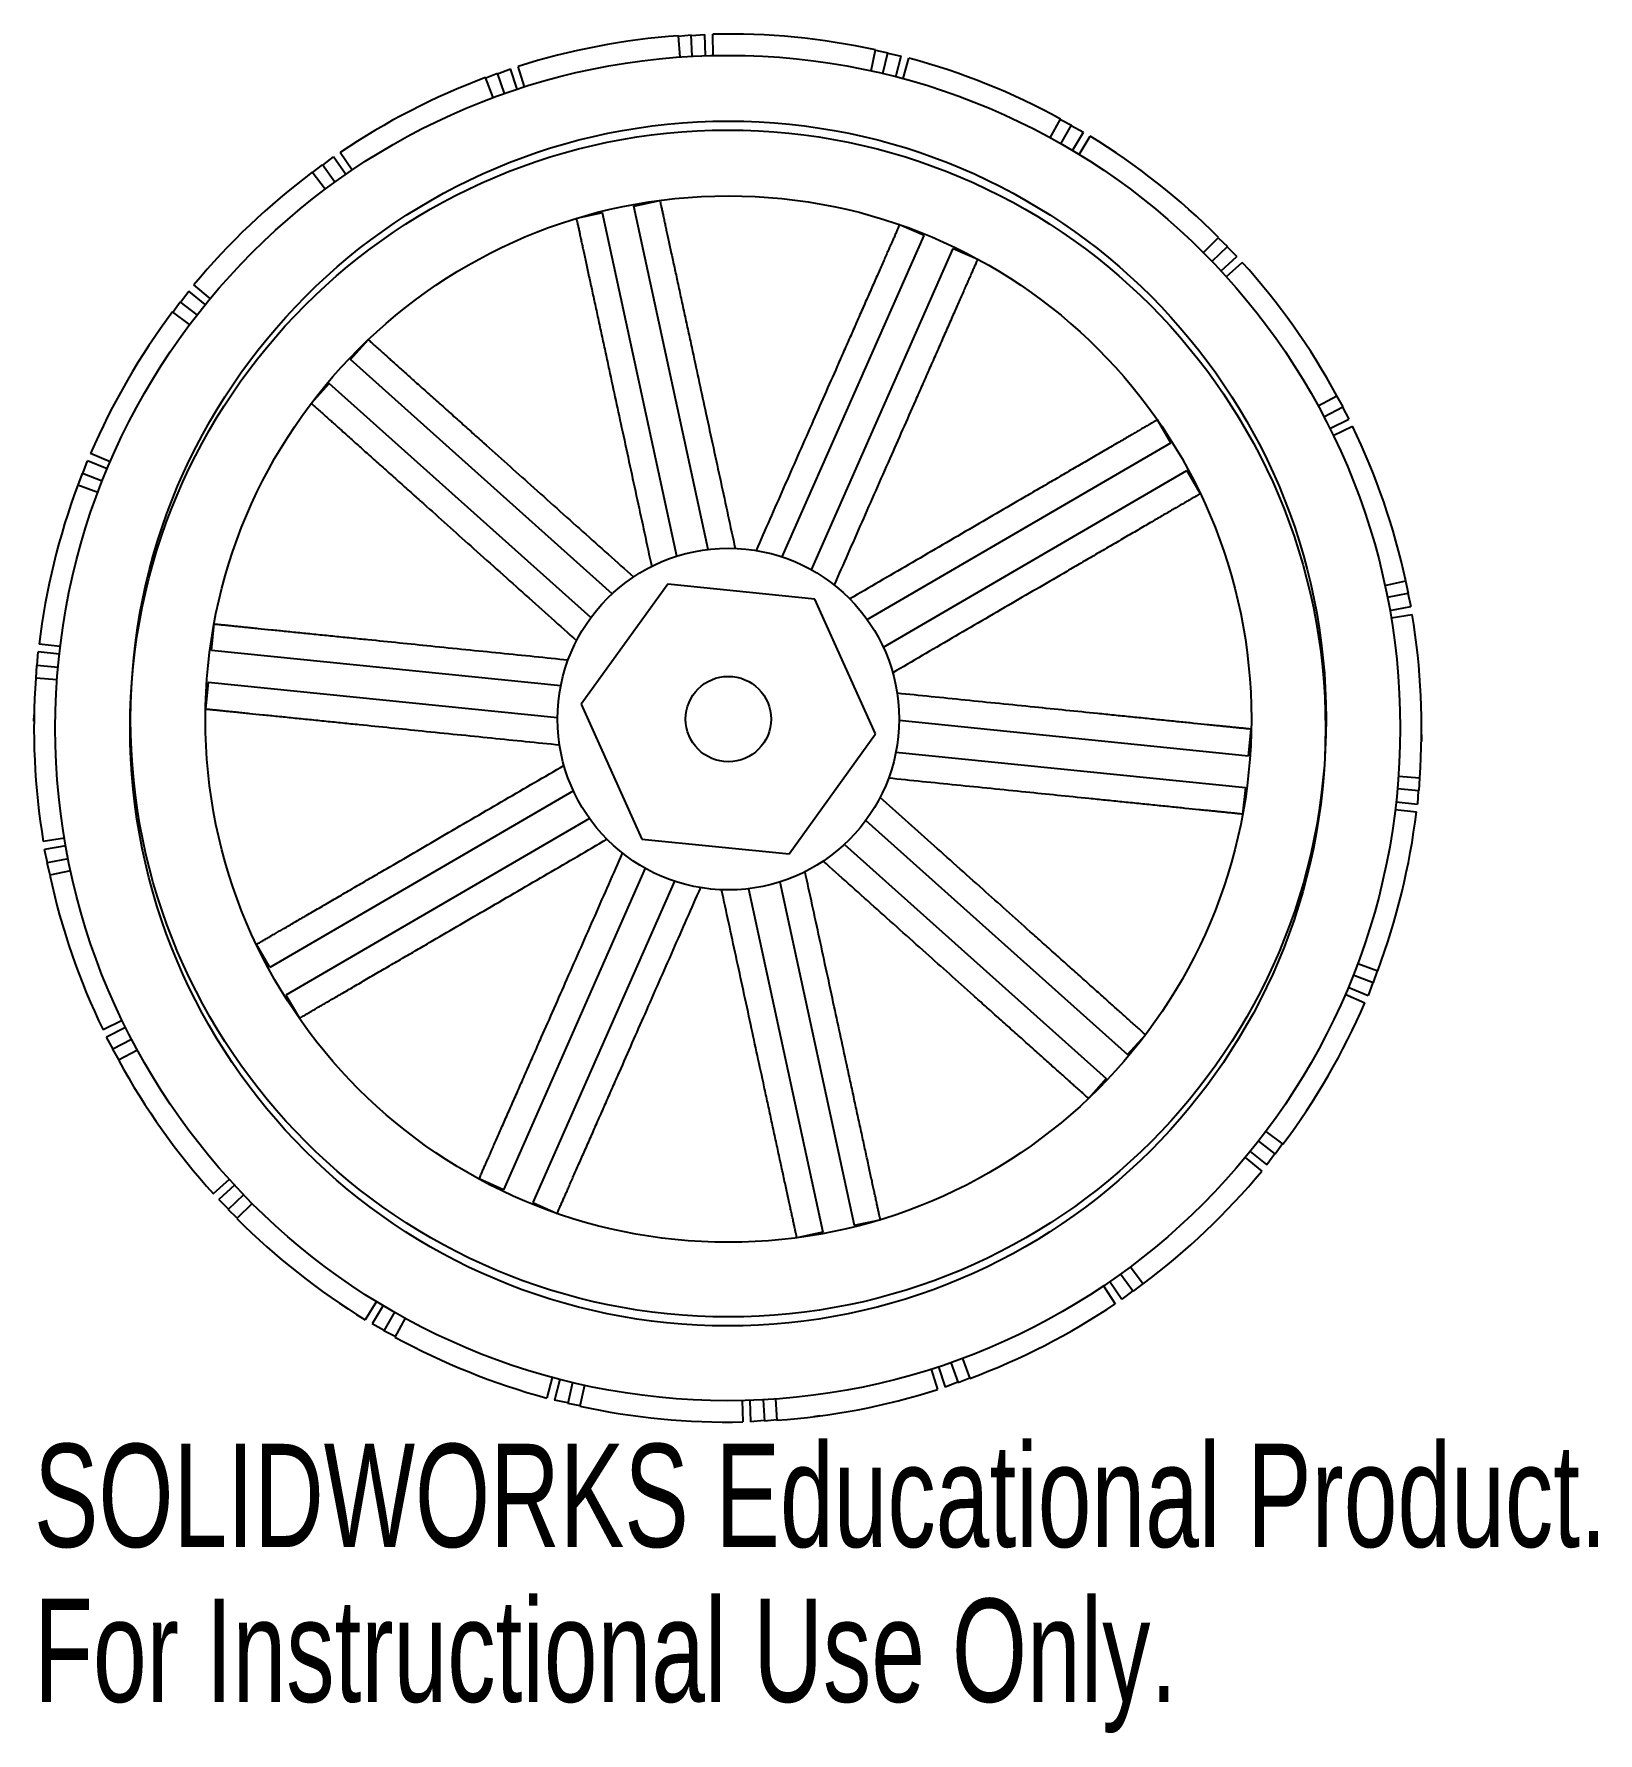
# Model space of a CAD drawing. Header units: millimetres. Extents: x -50.6 to 22.7, y 5.2 to 84.8.
import ezdxf

# ---------------------------------------------------------------- set-up
doc = ezdxf.new("R2010")
doc.units = ezdxf.units.MM
doc.styles.add('SLDTEXTSTYLE0', font='TXT', dxfattribs={"width": 0.7})

msp = doc.modelspace()

# ---------------------------------------------------------------- linework, layer by layer
at = {"color": 7, "linetype": 'Continuous', "lineweight": 25}
for p, q in [((-20.336, 83.699), (-20.407, 84.697)), ((-20.406, 84.678), (-19.818, 84.733)), ((-19.766, 83.734), (-19.818, 84.733)), ((-19.817, 84.711), (-19.177, 84.761)), ((-19.144, 83.761), (-19.177, 84.761)), ((-18.782, 83.771), (-18.804, 84.771)), ((-11.393, 83.055), (-11.18, 84.032)), ((-11.184, 84.014), (-10.605, 83.901)), ((-10.836, 82.928), (-10.605, 83.901)), ((-10.611, 83.879), (-9.982, 83.747)), ((-10.232, 82.779), (-9.982, 83.747)), ((-9.882, 82.686), (-9.621, 83.652)), ((-29.44, 82.717), (-28.893, 82.936)), ((-28.561, 81.992), (-28.893, 82.936)), ((-28.885, 82.914), (-28.284, 83.143)), ((-27.971, 82.193), (-28.284, 83.143)), ((-27.627, 82.304), (-27.93, 83.258)), ((-29.098, 81.798), (-29.447, 82.735)), ((-2.994, 79.918), (-2.515, 80.795)), ((-2.524, 80.779), (-2, 80.508)), ((-2.495, 79.639), (-2, 80.508)), ((-2.011, 80.488), (-1.445, 80.184)), ((-1.958, 79.325), (-1.445, 80.184)), ((-1.648, 79.138), (-1.126, 79.991)), ((-37.08, 78.636), (-36.568, 79.025)), ((-36, 78.202), (-36.568, 79.025)), ((-35.701, 78.405), (-36.26, 79.235)), ((-36.969, 77.505), (-37.568, 78.305)), ((-37.557, 78.29), (-37.093, 78.654)), ((-36.508, 77.843), (-37.093, 78.654)), ((-23.972, 76.406), (-25.194, 76.142)), ((-20.493, 60.325), (-23.972, 76.406)), ((-22.506, 76.723), (-21.284, 76.987)), ((-19.027, 60.642), (-22.506, 76.723)), ((-8.911, 75.344), (-10.055, 75.848)), ((-15.549, 60.289), (-8.911, 75.344)), ((4.18, 74.541), (4.888, 75.248)), ((4.581, 74.133), (5.301, 74.827)), ((4.874, 75.235), (5.301, 74.827)), ((5.285, 74.811), (5.742, 74.36)), ((-14.176, 59.684), (-7.538, 74.739)), ((-7.538, 74.739), (-6.395, 74.235)), ((5.008, 73.681), (5.742, 74.36)), ((5.252, 73.414), (5.994, 74.085)), ((-43.737, 72.223), (-43.355, 72.739)), ((-42.578, 72.11), (-43.355, 72.739)), ((-42.349, 72.389), (-43.119, 73.028)), ((-43.312, 71.168), (-44.112, 71.768)), ((-44.097, 71.756), (-43.755, 72.236)), ((-42.965, 71.622), (-43.755, 72.236)), ((-35.781, 69.531), (-34.948, 70.463)), ((-23.514, 58.566), (-35.781, 69.531)), ((-36.781, 68.413), (-37.614, 67.481)), ((-24.514, 57.447), (-36.781, 68.413)), ((9.55, 67.361), (10.428, 67.84)), ((10.411, 67.831), (10.705, 67.32)), ((9.819, 66.857), (10.705, 67.32)), ((10.686, 67.309), (10.997, 66.747)), ((2.65, 65.632), (2.021, 66.712)), ((10.102, 66.302), (10.997, 66.747)), ((10.261, 65.977), (11.161, 66.412)), ((-11.57, 57.354), (2.65, 65.632)), ((-48.317, 64.193), (-48.097, 64.797)), ((-47.174, 64.411), (-48.097, 64.797)), ((-47.033, 64.744), (-47.951, 65.14)), ((-47.613, 63.301), (-48.55, 63.651)), ((-48.532, 63.644), (-48.338, 64.201)), ((-47.408, 63.835), (-48.338, 64.201)), ((-10.815, 56.058), (3.404, 64.336)), ((3.404, 64.336), (4.033, 63.256)), ((-20.916, 59.017), (-24.968, 53.398)), ((-14.024, 58.318), (-20.916, 59.017)), ((12.679, 58.959), (13.656, 59.171)), ((13.638, 59.167), (13.776, 58.594)), ((-11.183, 51.999), (-14.024, 58.318)), ((12.795, 58.399), (13.776, 58.594)), ((13.754, 58.589), (13.895, 57.962)), ((12.91, 57.787), (13.895, 57.962)), ((12.971, 57.431), (13.958, 57.595)), ((-42.293, 55.909), (-42.167, 57.153)), ((-50.45, 55.199), (-50.409, 55.84)), ((-49.415, 55.73), (-50.409, 55.84)), ((-49.373, 56.089), (-50.366, 56.21)), ((-25.924, 54.249), (-42.293, 55.909)), ((-50.502, 54.611), (-50.473, 55.201)), ((-49.477, 55.111), (-50.473, 55.201)), ((-49.523, 54.541), (-50.52, 54.613)), ((-42.445, 54.417), (-42.571, 53.173)), ((-26.075, 52.756), (-42.445, 54.417)), ((-24.968, 53.398), (-22.128, 47.079)), ((-50.603, 52.6), (-50.599, 52.892)), ((-10.076, 52.641), (6.294, 50.98)), ((-15.235, 46.379), (-11.183, 51.999)), ((6.294, 50.98), (6.42, 52.224)), ((14.394, 51.957), (14.39, 51.665)), ((-10.227, 51.148), (6.142, 49.488)), ((-25.336, 49.339), (-39.555, 41.061)), ((6.142, 49.488), (6.016, 48.244)), ((13.268, 49.446), (14.264, 49.356)), ((13.314, 50.016), (14.312, 49.944)), ((14.242, 49.358), (14.2, 48.717)), ((14.293, 49.945), (14.264, 49.356)), ((13.206, 48.826), (14.2, 48.717)), ((-24.582, 48.043), (-38.801, 39.765)), ((-11.638, 47.95), (0.629, 36.984)), ((13.164, 48.467), (14.157, 48.346)), ((-49.18, 47.125), (-50.167, 46.962)), ((-22.128, 47.079), (-15.235, 46.379)), ((-49.119, 46.769), (-50.104, 46.594)), ((-49.963, 45.967), (-50.104, 46.594)), ((-49.004, 46.157), (-49.985, 45.963)), ((-12.637, 46.831), (-0.37, 35.866)), ((-49.847, 45.39), (-49.985, 45.963)), ((-48.888, 45.598), (-49.865, 45.386)), ((-21.975, 45.713), (-28.613, 30.658)), ((-20.603, 45.108), (-27.24, 30.053)), ((-17.125, 44.755), (-13.645, 28.674)), ((-15.658, 45.072), (-12.179, 28.991)), ((-39.555, 41.061), (-40.184, 42.141)), ((11.199, 40.722), (12.129, 40.355)), ((11.404, 41.256), (12.341, 40.906)), ((12.323, 40.912), (12.129, 40.355)), ((10.824, 39.812), (11.742, 39.417)), ((10.965, 40.145), (11.888, 39.76)), ((12.109, 40.363), (11.888, 39.76)), ((-38.801, 39.765), (-38.172, 38.685)), ((-46.47, 38.579), (-47.37, 38.144)), ((-46.311, 38.255), (-47.206, 37.809)), ((-46.894, 37.247), (-47.206, 37.809)), ((-46.028, 37.7), (-46.914, 37.237)), ((0.629, 36.984), (1.463, 37.916)), ((-46.62, 36.726), (-46.914, 37.237)), ((-45.759, 37.196), (-46.637, 36.717)), ((-0.37, 35.866), (-1.203, 34.934)), ((6.756, 32.934), (7.546, 32.32)), ((7.103, 33.389), (7.904, 32.789)), ((7.888, 32.8), (7.546, 32.32)), ((6.14, 32.167), (6.91, 31.529)), ((6.369, 32.447), (7.146, 31.817)), ((7.528, 32.334), (7.146, 31.817)), ((-41.461, 31.143), (-42.203, 30.472)), ((-28.613, 30.658), (-29.757, 31.162)), ((-41.217, 30.876), (-41.951, 30.197)), ((-40.79, 30.423), (-41.51, 29.73)), ((-41.494, 29.745), (-41.951, 30.197)), ((-41.083, 29.322), (-41.51, 29.73)), ((-40.389, 30.015), (-41.097, 29.309)), ((-27.24, 30.053), (-26.097, 29.549)), ((-13.645, 28.674), (-14.867, 28.409)), ((-12.179, 28.991), (-10.958, 29.255)), ((0.76, 27.052), (1.359, 26.251)), ((-0.209, 26.355), (0.359, 25.532)), ((0.3, 26.714), (0.884, 25.902)), ((1.348, 26.266), (0.884, 25.902)), ((-0.508, 26.151), (0.051, 25.322)), ((0.871, 25.92), (0.359, 25.532)), ((-34.56, 25.418), (-35.083, 24.566)), ((-34.251, 25.231), (-34.764, 24.373)), ((-33.713, 24.918), (-34.209, 24.049)), ((-34.198, 24.069), (-34.764, 24.373)), ((-33.685, 23.778), (-34.209, 24.049)), ((-33.214, 24.639), (-33.694, 23.761)), ((-8.238, 22.363), (-7.924, 21.414)), ((-7.648, 22.564), (-7.316, 21.621)), ((-7.111, 22.759), (-6.762, 21.822)), ((-26.326, 21.87), (-26.587, 20.905)), ((-25.977, 21.778), (-26.227, 20.81)), ((-25.373, 21.628), (-25.603, 20.655)), ((-24.815, 21.501), (-25.028, 20.524)), ((-8.581, 22.252), (-8.279, 21.299)), ((-7.324, 21.642), (-7.924, 21.414)), ((-6.768, 21.84), (-7.316, 21.621)), ((-25.598, 20.677), (-26.227, 20.81)), ((-17.426, 20.786), (-17.405, 19.786)), ((-17.065, 20.795), (-17.032, 19.796)), ((-16.443, 20.822), (-16.39, 19.824)), ((-15.873, 20.857), (-15.802, 19.86)), ((-25.024, 20.543), (-25.603, 20.655)), ((-13.797, 20.065), (-14.087, 20.027)), ((-16.392, 19.846), (-17.032, 19.796)), ((-15.803, 19.879), (-16.39, 19.824))]:
    msp.add_line(p, q, dxfattribs=at)
for centre, radius in [((-18.104, 52.278), 31.5), ((-18.076, 52.698), 28), ((-18.104, 52.278), 28), ((-18.076, 52.698), 24.5), ((-18.076, 52.698), 8), ((-18.076, 52.698), 2)]:
    msp.add_circle(centre, radius, dxfattribs=at)
for start, end in [(94.06266, 107.59682), (77.69902, 91.23319), (61.33539, 74.86955), (110.4263, 123.96046), (44.97175, 58.50591), (126.78993, 140.3241), (28.60812, 42.14228), (143.15357, 156.68773), (12.24448, 25.77864), (159.51721, 173.05137), (355.88084, 9.415), (175.88084, 189.415), (339.51721, 353.05137), (192.24448, 205.77864), (323.15357, 336.68773), (208.60812, 222.14228), (306.78993, 320.3241), (224.97175, 238.50591), (290.4263, 303.96046), (241.33539, 254.86955), (274.06266, 287.59682), (257.69902, 271.23319)]:
    msp.add_arc((-18.104, 52.278), 32.5, start, end, dxfattribs=at)
for points, knots in [([(-21.284, 76.987), (-21.276, 76.952), (-21.263, 76.89), (-21.24, 76.785), (-21.219, 76.688), (-21.2, 76.599), (-21.179, 76.501), (-21.157, 76.399), (-21.136, 76.302), (-21.103, 76.15), (-21.063, 75.967), (-21.018, 75.757), (-20.969, 75.53), (-20.913, 75.271), (-20.83, 74.888), (-20.712, 74.342), (-20.567, 73.673), (-20.416, 72.975), (-20.246, 72.189), (-20.083, 71.435), (-19.918, 70.672), (-19.597, 69.192), (-19.215, 67.425), (-18.777, 65.398), (-18.432, 63.805), (-18.09, 62.223), (-17.87, 61.208), (-17.759, 60.692)], [0, 0, 0, 0, 0.015752, 0.027883, 0.035274, 0.041188, 0.046741, 0.051892, 0.057384, 0.063605, 0.082592, 0.104636, 0.12642, 0.149682, 0.171751, 0.212215, 0.254257, 0.296323, 0.337085, 0.379352, 0.421536, 0.463364, 0.625312, 0.716775, 0.808958, 0.90295, 1, 1, 1, 1]), ([(-25.194, 76.142), (-25.186, 76.107), (-25.172, 76.044), (-25.15, 75.939), (-25.129, 75.842), (-25.109, 75.753), (-25.088, 75.655), (-25.066, 75.553), (-25.045, 75.456), (-25.012, 75.304), (-24.973, 75.122), (-24.927, 74.911), (-24.878, 74.685), (-24.822, 74.425), (-24.739, 74.042), (-24.621, 73.496), (-24.477, 72.827), (-24.325, 72.129), (-24.155, 71.343), (-23.992, 70.589), (-23.827, 69.826), (-23.507, 68.346), (-23.125, 66.579), (-22.686, 64.552), (-22.342, 62.959), (-21.999, 61.377), (-21.78, 60.362), (-21.668, 59.846)], [0, 0, 0, 0, 0.015752, 0.027883, 0.035274, 0.041188, 0.046741, 0.051892, 0.057384, 0.063605, 0.082592, 0.104636, 0.12642, 0.149682, 0.171751, 0.212215, 0.254257, 0.296323, 0.337085, 0.379352, 0.421536, 0.463364, 0.625312, 0.716775, 0.808958, 0.90295, 1, 1, 1, 1]), ([(-10.055, 75.848), (-10.069, 75.815), (-10.095, 75.757), (-10.138, 75.659), (-10.178, 75.568), (-10.215, 75.484), (-10.255, 75.393), (-10.298, 75.297), (-10.337, 75.207), (-10.4, 75.064), (-10.476, 74.893), (-10.562, 74.696), (-10.656, 74.484), (-10.763, 74.241), (-10.921, 73.882), (-11.147, 73.371), (-11.423, 72.745), (-11.711, 72.092), (-12.035, 71.356), (-12.346, 70.65), (-12.661, 69.936), (-13.272, 68.55), (-14.002, 66.896), (-14.838, 64.999), (-15.496, 63.507), (-16.149, 62.026), (-16.568, 61.076), (-16.781, 60.593)], [0, 0, 0, 0, 0.0157515, 0.0278832, 0.0352743, 0.0411879, 0.0467408, 0.0518924, 0.0573845, 0.0636046, 0.0825915, 0.1046364, 0.1264198, 0.1496821, 0.1717513, 0.2122153, 0.2542572, 0.2963227, 0.3370855, 0.379352, 0.4215364, 0.4633644, 0.6253116, 0.7167754, 0.8089578, 0.9029495, 1, 1, 1, 1]), ([(-6.395, 74.235), (-6.409, 74.202), (-6.435, 74.143), (-6.478, 74.045), (-6.518, 73.954), (-6.555, 73.87), (-6.595, 73.779), (-6.637, 73.684), (-6.677, 73.593), (-6.74, 73.451), (-6.816, 73.28), (-6.902, 73.083), (-6.996, 72.87), (-7.103, 72.628), (-7.261, 72.269), (-7.487, 71.758), (-7.763, 71.132), (-8.051, 70.478), (-8.375, 69.742), (-8.686, 69.037), (-9.001, 68.322), (-9.612, 66.936), (-10.342, 65.282), (-11.178, 63.385), (-11.836, 61.894), (-12.489, 60.412), (-12.908, 59.462), (-13.121, 58.979)], [0, 0, 0, 0, 0.015752, 0.027883, 0.035274, 0.041188, 0.046741, 0.051892, 0.057384, 0.063605, 0.082592, 0.104636, 0.12642, 0.149682, 0.171751, 0.212215, 0.254257, 0.296323, 0.337085, 0.379352, 0.421536, 0.463364, 0.625312, 0.716775, 0.808958, 0.90295, 1, 1, 1, 1]), ([(-34.948, 70.463), (-34.921, 70.439), (-34.874, 70.396), (-34.794, 70.325), (-34.72, 70.259), (-34.651, 70.198), (-34.577, 70.131), (-34.499, 70.062), (-34.425, 69.996), (-34.309, 69.892), (-34.17, 69.767), (-34.009, 69.624), (-33.837, 69.469), (-33.639, 69.292), (-33.346, 69.031), (-32.93, 68.659), (-32.42, 68.203), (-31.887, 67.727), (-31.287, 67.191), (-30.713, 66.677), (-30.131, 66.157), (-29.001, 65.147), (-27.654, 63.943), (-26.108, 62.561), (-24.893, 61.474), (-23.685, 60.395), (-22.911, 59.703), (-22.518, 59.352)], [0, 0, 0, 0, 0.015752, 0.027883, 0.035274, 0.041188, 0.046741, 0.051892, 0.057384, 0.063605, 0.082592, 0.104636, 0.12642, 0.149682, 0.171751, 0.212215, 0.254257, 0.296323, 0.337085, 0.379352, 0.421536, 0.463364, 0.625312, 0.716775, 0.808958, 0.90295, 1, 1, 1, 1]), ([(-37.614, 67.481), (-37.587, 67.457), (-37.539, 67.414), (-37.459, 67.343), (-37.385, 67.276), (-37.317, 67.215), (-37.243, 67.149), (-37.165, 67.079), (-37.091, 67.013), (-36.975, 66.91), (-36.836, 66.785), (-36.675, 66.642), (-36.502, 66.487), (-36.304, 66.31), (-36.012, 66.049), (-35.596, 65.677), (-35.086, 65.221), (-34.553, 64.745), (-33.953, 64.209), (-33.378, 63.695), (-32.796, 63.175), (-31.667, 62.165), (-30.32, 60.96), (-28.773, 59.578), (-27.558, 58.492), (-26.351, 57.413), (-25.577, 56.721), (-25.184, 56.37)], [0, 0, 0, 0, 0.015752, 0.027883, 0.035274, 0.041188, 0.046741, 0.051892, 0.057384, 0.063605, 0.082592, 0.104636, 0.12642, 0.149682, 0.171751, 0.212215, 0.254257, 0.296323, 0.337085, 0.379352, 0.421536, 0.463364, 0.625312, 0.716775, 0.808958, 0.90295, 1, 1, 1, 1]), ([(2.021, 66.712), (1.99, 66.694), (1.934, 66.662), (1.842, 66.608), (1.756, 66.558), (1.677, 66.512), (1.591, 66.462), (1.5, 66.409), (1.415, 66.36), (1.28, 66.281), (1.119, 66.187), (0.933, 66.079), (0.732, 65.962), (0.503, 65.829), (0.164, 65.632), (-0.319, 65.35), (-0.91, 65.006), (-1.527, 64.647), (-2.222, 64.242), (-2.889, 63.854), (-3.563, 63.462), (-4.872, 62.699), (-6.434, 61.79), (-8.227, 60.747), (-9.635, 59.927), (-11.035, 59.112), (-11.932, 58.59), (-12.388, 58.324)], [0, 0, 0, 0, 0.0157515, 0.0278832, 0.0352743, 0.0411879, 0.0467408, 0.0518924, 0.0573845, 0.0636046, 0.0825915, 0.1046364, 0.1264198, 0.1496821, 0.1717513, 0.2122153, 0.2542572, 0.2963227, 0.3370855, 0.379352, 0.4215364, 0.4633644, 0.6253116, 0.7167754, 0.8089578, 0.9029495, 1, 1, 1, 1]), ([(4.033, 63.256), (4.002, 63.237), (3.947, 63.205), (3.854, 63.151), (3.768, 63.101), (3.689, 63.055), (3.603, 63.005), (3.513, 62.953), (3.427, 62.903), (3.293, 62.825), (3.131, 62.73), (2.945, 62.622), (2.745, 62.506), (2.515, 62.372), (2.176, 62.175), (1.694, 61.894), (1.103, 61.549), (0.485, 61.19), (-0.21, 60.785), (-0.876, 60.397), (-1.551, 60.005), (-2.86, 59.243), (-4.422, 58.333), (-6.214, 57.29), (-7.623, 56.47), (-9.022, 55.655), (-9.919, 55.133), (-10.375, 54.867)], [0, 0, 0, 0, 0.015752, 0.027883, 0.035274, 0.041188, 0.046741, 0.051892, 0.057384, 0.063605, 0.082592, 0.104636, 0.12642, 0.149682, 0.171751, 0.212215, 0.254257, 0.296323, 0.337085, 0.379352, 0.421536, 0.463364, 0.625312, 0.716775, 0.808958, 0.90295, 1, 1, 1, 1]), ([(-42.167, 57.153), (-42.131, 57.149), (-42.068, 57.143), (-41.961, 57.132), (-41.863, 57.122), (-41.771, 57.113), (-41.672, 57.103), (-41.568, 57.092), (-41.47, 57.082), (-41.315, 57.066), (-41.129, 57.047), (-40.915, 57.026), (-40.684, 57.002), (-40.42, 56.976), (-40.03, 56.936), (-39.474, 56.88), (-38.794, 56.811), (-38.083, 56.738), (-37.283, 56.657), (-36.515, 56.579), (-35.739, 56.501), (-34.232, 56.348), (-32.434, 56.165), (-30.371, 55.956), (-28.749, 55.792), (-27.138, 55.628), (-26.105, 55.523), (-25.58, 55.47)], [0, 0, 0, 0, 0.015752, 0.027883, 0.035274, 0.041188, 0.046741, 0.051892, 0.057384, 0.063605, 0.082592, 0.104636, 0.12642, 0.149682, 0.171751, 0.212215, 0.254257, 0.296323, 0.337085, 0.379352, 0.421536, 0.463364, 0.625312, 0.716775, 0.808958, 0.90295, 1, 1, 1, 1]), ([(6.42, 52.224), (6.384, 52.227), (6.321, 52.234), (6.214, 52.245), (6.115, 52.255), (6.024, 52.264), (5.925, 52.274), (5.821, 52.284), (5.722, 52.294), (5.567, 52.31), (5.381, 52.329), (5.167, 52.351), (4.937, 52.374), (4.673, 52.401), (4.282, 52.441), (3.727, 52.497), (3.046, 52.566), (2.335, 52.638), (1.535, 52.719), (0.768, 52.797), (-0.009, 52.876), (-1.516, 53.029), (-3.314, 53.211), (-5.377, 53.42), (-6.998, 53.585), (-8.61, 53.748), (-9.643, 53.853), (-10.167, 53.906)], [0, 0, 0, 0, 0.0157515, 0.0278832, 0.0352743, 0.0411879, 0.0467408, 0.0518924, 0.0573845, 0.0636046, 0.0825915, 0.1046364, 0.1264198, 0.1496821, 0.1717513, 0.2122153, 0.2542572, 0.2963227, 0.3370855, 0.379352, 0.4215364, 0.4633644, 0.6253116, 0.7167754, 0.8089578, 0.9029495, 1, 1, 1, 1]), ([(-42.571, 53.173), (-42.535, 53.17), (-42.472, 53.163), (-42.365, 53.152), (-42.266, 53.142), (-42.175, 53.133), (-42.076, 53.123), (-41.972, 53.112), (-41.873, 53.102), (-41.719, 53.087), (-41.533, 53.068), (-41.319, 53.046), (-41.088, 53.023), (-40.824, 52.996), (-40.434, 52.956), (-39.878, 52.9), (-39.197, 52.831), (-38.487, 52.759), (-37.686, 52.678), (-36.919, 52.6), (-36.143, 52.521), (-34.636, 52.368), (-32.837, 52.186), (-30.774, 51.976), (-29.153, 51.812), (-27.542, 51.649), (-26.509, 51.544), (-25.984, 51.49)], [0, 0, 0, 0, 0.015752, 0.027883, 0.035274, 0.041188, 0.046741, 0.051892, 0.057384, 0.063605, 0.082592, 0.104636, 0.12642, 0.149682, 0.171751, 0.212215, 0.254257, 0.296323, 0.337085, 0.379352, 0.421536, 0.463364, 0.625312, 0.716775, 0.808958, 0.90295, 1, 1, 1, 1]), ([(-40.184, 42.141), (-40.153, 42.159), (-40.098, 42.192), (-40.005, 42.246), (-39.92, 42.295), (-39.84, 42.342), (-39.754, 42.392), (-39.664, 42.444), (-39.578, 42.494), (-39.444, 42.572), (-39.282, 42.667), (-39.096, 42.775), (-38.896, 42.891), (-38.667, 43.025), (-38.328, 43.222), (-37.845, 43.503), (-37.254, 43.848), (-36.636, 44.207), (-35.941, 44.612), (-35.275, 45), (-34.6, 45.392), (-33.291, 46.154), (-31.729, 47.064), (-29.937, 48.107), (-28.529, 48.927), (-27.129, 49.742), (-26.232, 50.264), (-25.776, 50.53)], [0, 0, 0, 0, 0.015752, 0.027883, 0.035274, 0.041188, 0.046741, 0.051892, 0.057384, 0.063605, 0.082592, 0.104636, 0.12642, 0.149682, 0.171751, 0.212215, 0.254257, 0.296323, 0.337085, 0.379352, 0.421536, 0.463364, 0.625312, 0.716775, 0.808958, 0.90295, 1, 1, 1, 1]), ([(6.016, 48.244), (5.98, 48.248), (5.917, 48.254), (5.81, 48.265), (5.711, 48.275), (5.62, 48.284), (5.521, 48.294), (5.417, 48.305), (5.318, 48.315), (5.164, 48.331), (4.978, 48.349), (4.764, 48.371), (4.533, 48.395), (4.269, 48.421), (3.879, 48.461), (3.323, 48.517), (2.642, 48.586), (1.932, 48.659), (1.131, 48.74), (0.364, 48.818), (-0.412, 48.896), (-1.919, 49.049), (-3.718, 49.232), (-5.781, 49.441), (-7.402, 49.605), (-9.013, 49.769), (-10.046, 49.874), (-10.571, 49.927)], [0, 0, 0, 0, 0.015752, 0.027883, 0.035274, 0.041188, 0.046741, 0.051892, 0.057384, 0.063605, 0.082592, 0.104636, 0.12642, 0.149682, 0.171751, 0.212215, 0.254257, 0.296323, 0.337085, 0.379352, 0.421536, 0.463364, 0.625312, 0.716775, 0.808958, 0.90295, 1, 1, 1, 1]), ([(1.463, 37.916), (1.436, 37.94), (1.388, 37.983), (1.308, 38.054), (1.234, 38.12), (1.166, 38.182), (1.092, 38.248), (1.014, 38.318), (0.94, 38.384), (0.824, 38.487), (0.684, 38.612), (0.524, 38.755), (0.351, 38.91), (0.153, 39.087), (-0.139, 39.348), (-0.556, 39.72), (-1.066, 40.176), (-1.598, 40.652), (-2.198, 41.188), (-2.773, 41.702), (-3.355, 42.222), (-4.484, 43.232), (-5.832, 44.436), (-7.378, 45.819), (-8.593, 46.905), (-9.8, 47.984), (-10.574, 48.676), (-10.968, 49.027)], [0, 0, 0, 0, 0.0157515, 0.0278832, 0.0352743, 0.0411879, 0.0467408, 0.0518924, 0.0573845, 0.0636046, 0.0825915, 0.1046364, 0.1264198, 0.1496821, 0.1717513, 0.2122153, 0.2542572, 0.2963227, 0.3370855, 0.379352, 0.4215364, 0.4633644, 0.6253116, 0.7167754, 0.8089578, 0.9029495, 1, 1, 1, 1]), ([(-38.172, 38.685), (-38.141, 38.703), (-38.086, 38.735), (-37.993, 38.789), (-37.907, 38.839), (-37.828, 38.885), (-37.742, 38.935), (-37.651, 38.987), (-37.566, 39.037), (-37.431, 39.116), (-37.27, 39.21), (-37.084, 39.318), (-36.883, 39.435), (-36.654, 39.568), (-36.315, 39.765), (-35.833, 40.046), (-35.241, 40.391), (-34.624, 40.75), (-33.929, 41.155), (-33.262, 41.543), (-32.588, 41.935), (-31.279, 42.698), (-29.717, 43.607), (-27.925, 44.65), (-26.516, 45.47), (-25.117, 46.285), (-24.219, 46.807), (-23.764, 47.073)], [0, 0, 0, 0, 0.015752, 0.027883, 0.035274, 0.041188, 0.046741, 0.051892, 0.057384, 0.063605, 0.082592, 0.104636, 0.12642, 0.149682, 0.171751, 0.212215, 0.254257, 0.296323, 0.337085, 0.379352, 0.421536, 0.463364, 0.625312, 0.716775, 0.808958, 0.90295, 1, 1, 1, 1]), ([(-29.757, 31.162), (-29.742, 31.195), (-29.716, 31.254), (-29.673, 31.352), (-29.633, 31.443), (-29.596, 31.527), (-29.556, 31.618), (-29.514, 31.713), (-29.474, 31.804), (-29.411, 31.946), (-29.336, 32.117), (-29.249, 32.314), (-29.155, 32.526), (-29.048, 32.769), (-28.89, 33.128), (-28.665, 33.639), (-28.389, 34.265), (-28.1, 34.919), (-27.776, 35.655), (-27.465, 36.36), (-27.15, 37.075), (-26.539, 38.461), (-25.81, 40.114), (-24.973, 42.012), (-24.316, 43.503), (-23.662, 44.985), (-23.243, 45.935), (-23.031, 46.418)], [0, 0, 0, 0, 0.015752, 0.027883, 0.035274, 0.041188, 0.046741, 0.051892, 0.057384, 0.063605, 0.082592, 0.104636, 0.12642, 0.149682, 0.171751, 0.212215, 0.254257, 0.296323, 0.337085, 0.379352, 0.421536, 0.463364, 0.625312, 0.716775, 0.808958, 0.90295, 1, 1, 1, 1]), ([(-10.958, 29.255), (-10.965, 29.29), (-10.979, 29.353), (-11.001, 29.458), (-11.022, 29.555), (-11.042, 29.644), (-11.063, 29.742), (-11.085, 29.844), (-11.106, 29.941), (-11.139, 30.093), (-11.178, 30.275), (-11.224, 30.486), (-11.273, 30.712), (-11.329, 30.972), (-11.412, 31.355), (-11.53, 31.901), (-11.675, 32.57), (-11.826, 33.268), (-11.996, 34.054), (-12.159, 34.808), (-12.324, 35.571), (-12.644, 37.051), (-13.026, 38.818), (-13.465, 40.844), (-13.809, 42.437), (-14.152, 44.02), (-14.371, 45.035), (-14.483, 45.551)], [0, 0, 0, 0, 0.015752, 0.027883, 0.035274, 0.041188, 0.046741, 0.051892, 0.057384, 0.063605, 0.082592, 0.104636, 0.12642, 0.149682, 0.171751, 0.212215, 0.254257, 0.296323, 0.337085, 0.379352, 0.421536, 0.463364, 0.625312, 0.716775, 0.808958, 0.90295, 1, 1, 1, 1]), ([(-1.203, 34.934), (-1.23, 34.958), (-1.278, 35.001), (-1.358, 35.072), (-1.432, 35.138), (-1.5, 35.199), (-1.574, 35.266), (-1.652, 35.335), (-1.726, 35.401), (-1.842, 35.505), (-1.981, 35.63), (-2.142, 35.773), (-2.315, 35.928), (-2.513, 36.105), (-2.805, 36.366), (-3.221, 36.738), (-3.731, 37.194), (-4.264, 37.67), (-4.864, 38.206), (-5.439, 38.72), (-6.021, 39.24), (-7.15, 40.25), (-8.497, 41.454), (-10.044, 42.836), (-11.259, 43.922), (-12.466, 45.002), (-13.24, 45.694), (-13.633, 46.045)], [0, 0, 0, 0, 0.015752, 0.027883, 0.035274, 0.041188, 0.046741, 0.051892, 0.057384, 0.063605, 0.082592, 0.104636, 0.12642, 0.149682, 0.171751, 0.212215, 0.254257, 0.296323, 0.337085, 0.379352, 0.421536, 0.463364, 0.625312, 0.716775, 0.808958, 0.90295, 1, 1, 1, 1]), ([(-26.097, 29.549), (-26.082, 29.582), (-26.056, 29.64), (-26.013, 29.738), (-25.973, 29.829), (-25.936, 29.913), (-25.896, 30.004), (-25.854, 30.1), (-25.814, 30.19), (-25.751, 30.333), (-25.676, 30.504), (-25.589, 30.701), (-25.495, 30.913), (-25.388, 31.156), (-25.23, 31.514), (-25.005, 32.026), (-24.729, 32.652), (-24.44, 33.305), (-24.116, 34.041), (-23.805, 34.747), (-23.49, 35.461), (-22.879, 36.847), (-22.15, 38.501), (-21.313, 40.398), (-20.656, 41.89), (-20.002, 43.371), (-19.583, 44.321), (-19.371, 44.804)], [0, 0, 0, 0, 0.015752, 0.027883, 0.035274, 0.041188, 0.046741, 0.051892, 0.057384, 0.063605, 0.082592, 0.104636, 0.12642, 0.149682, 0.171751, 0.212215, 0.254257, 0.296323, 0.337085, 0.379352, 0.421536, 0.463364, 0.625312, 0.716775, 0.808958, 0.90295, 1, 1, 1, 1]), ([(-14.867, 28.409), (-14.875, 28.445), (-14.888, 28.507), (-14.911, 28.612), (-14.932, 28.709), (-14.951, 28.798), (-14.972, 28.896), (-14.995, 28.998), (-15.015, 29.095), (-15.048, 29.247), (-15.088, 29.43), (-15.133, 29.64), (-15.182, 29.867), (-15.239, 30.126), (-15.321, 30.509), (-15.44, 31.055), (-15.584, 31.724), (-15.735, 32.422), (-15.905, 33.208), (-16.068, 33.962), (-16.233, 34.725), (-16.554, 36.205), (-16.936, 37.972), (-17.374, 39.999), (-17.719, 41.592), (-18.061, 43.174), (-18.281, 44.189), (-18.393, 44.705)], [0, 0, 0, 0, 0.015752, 0.027883, 0.035274, 0.041188, 0.046741, 0.051892, 0.057384, 0.063605, 0.082592, 0.104636, 0.12642, 0.149682, 0.171751, 0.212215, 0.254257, 0.296323, 0.337085, 0.379352, 0.421536, 0.463364, 0.625312, 0.716775, 0.808958, 0.90295, 1, 1, 1, 1])]:
    msp.add_open_spline(points, degree=3, knots=knots, dxfattribs=at)

# ---------------------------------------------------------------- texts
at = {"color": 7, "linetype": 'Continuous', "char_height": 4.83362, "attachment_point": 1, "style": 'SLDTEXTSTYLE0'}
for s, insert in [('SOLIDWORKS Educational Product.', (-50.604, 18.759)), ('For Instructional Use Only.', (-50.604, 11.508))]:
    msp.add_mtext(s, dxfattribs=dict(at, insert=insert))

doc.saveas('drawing.dxf')
